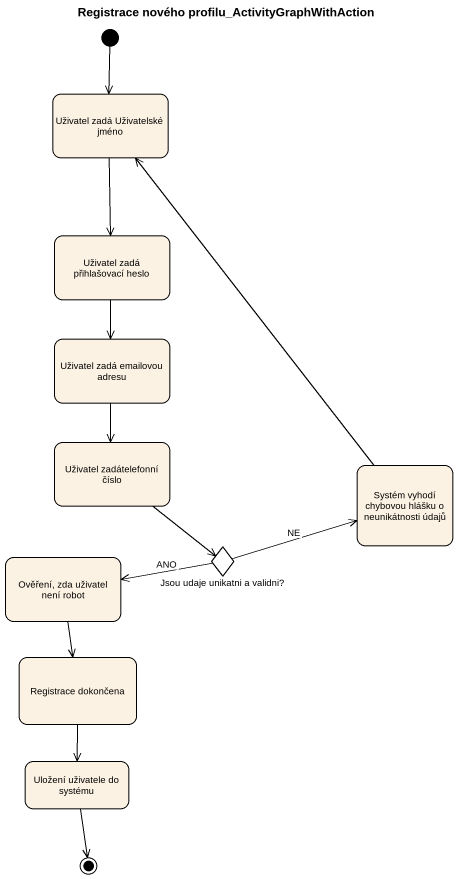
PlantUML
@startuml
title Registrace nového profilu_ActivityGraphWithAction
hide empty description
state "Uživatel zadá Uživatelské jméno" as Uživatel_zadá_Uživatelské
state "Uživatel zadá přihlašovací heslo" as Uživatel_zadá_přihlašovací
state "Uživatel zadá emailovou adresu" as Uživatel_zadá_emailovou
state "Uživatel zadátelefonní číslo" as Uživatel_zadátelefonní_číslo
state "Systém vyhodí chybovou hlášku o neunikátnosti údajů" as Systém_vyhodí_chybovou
state "Ověření, zda uživatel není robot" as Ověření_zda_uživatel_není
state "Jsou udaje unikatni a validni?" as Jsou_udaje_unikatni_a <<choice>>
state "Registrace dokončena" as Registrace_dokončena
state "Uložení uživatele do systému" as Uložení_uživatele_do_systému
[*] --> Uživatel_zadá_Uživatelské
Uživatel_zadá_Uživatelské --> Uživatel_zadá_přihlašovací
Uživatel_zadá_přihlašovací --> Uživatel_zadá_emailovou
Uživatel_zadá_emailovou --> Uživatel_zadátelefonní_číslo
Uživatel_zadátelefonní_číslo --> Jsou_udaje_unikatni_a
Systém_vyhodí_chybovou -up-> Uživatel_zadá_Uživatelské
Ověření_zda_uživatel_není --> Registrace_dokončena
Jsou_udaje_unikatni_a -right-> Systém_vyhodí_chybovou : NE
Jsou_udaje_unikatni_a -left-> Ověření_zda_uživatel_není : ANO
Registrace_dokončena --> Uložení_uživatele_do_systému
Uložení_uživatele_do_systému --> [*]
@enduml
